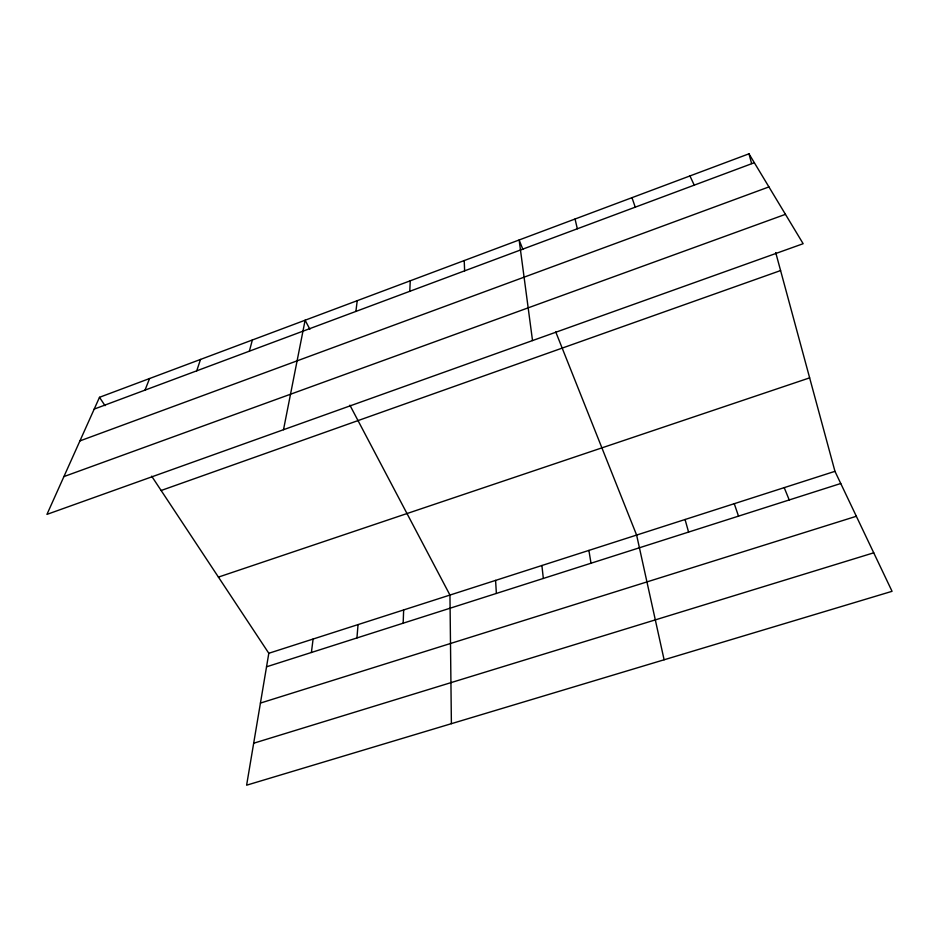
<?xml version="1.0" encoding="UTF-8"?>
<svg xmlns="http://www.w3.org/2000/svg" width="939" height="939" viewBox="0 0 939 939"><rect width="100%" height="100%" fill="white"/><g stroke="black" fill="none" stroke-linecap="round" stroke-linejoin="round"><path stroke-width="1.41" d="M403.16 623.203L403.653 609.951M409.78 291.313L410.249 280.796M356.937 637.957L358.041 624.611M355.893 311.419L357.231 300.668M311.396 652.488L313.098 639.048M151.66 476.167L268.812 653.274L246.617 785.192L892.05 591.312L834.959 471.331L775.72 252.591M283.508 429.71L305.116 320.211L309.87 329.237M249.375 351.174L252.356 339.988M196.732 370.823L200.512 359.426M145.017 390.119L149.571 378.523M99.499 397.303L46.95 514.384L803.15 243.706L748.97 153.808L99.499 397.303L105.027 405.671M94.205 409.087L754.346 162.717M79.921 440.907L768.935 186.92M63.911 476.589L785.45 214.338M161.144 490.498L780.591 270.561M218.423 577.098L809.641 377.865M268.812 653.274L834.959 471.331M266.535 666.807L840.745 483.503M260.432 703.076L856.345 516.274M253.683 743.219L873.728 552.813M349.895 405.178L449.957 595.068L451.389 723.676M689.942 175.945L694.238 185.147M784.218 487.646L789.23 499.959M522.917 249.469L519.138 239.973L532.519 340.575M555.747 331.937L636.619 535.077L664.108 659.777M631.97 197.671L635.245 207.155M734.263 503.691L738.512 516.145M685.059 519.502L688.58 532.084M748.97 153.808L751.623 163.586M575.044 219.01L577.332 228.776M588.894 550.407L591.007 563.236M541.897 565.513L543.329 578.447M495.592 580.396L496.367 593.448M464.218 260.561L464.629 270.843"/></g></svg>
